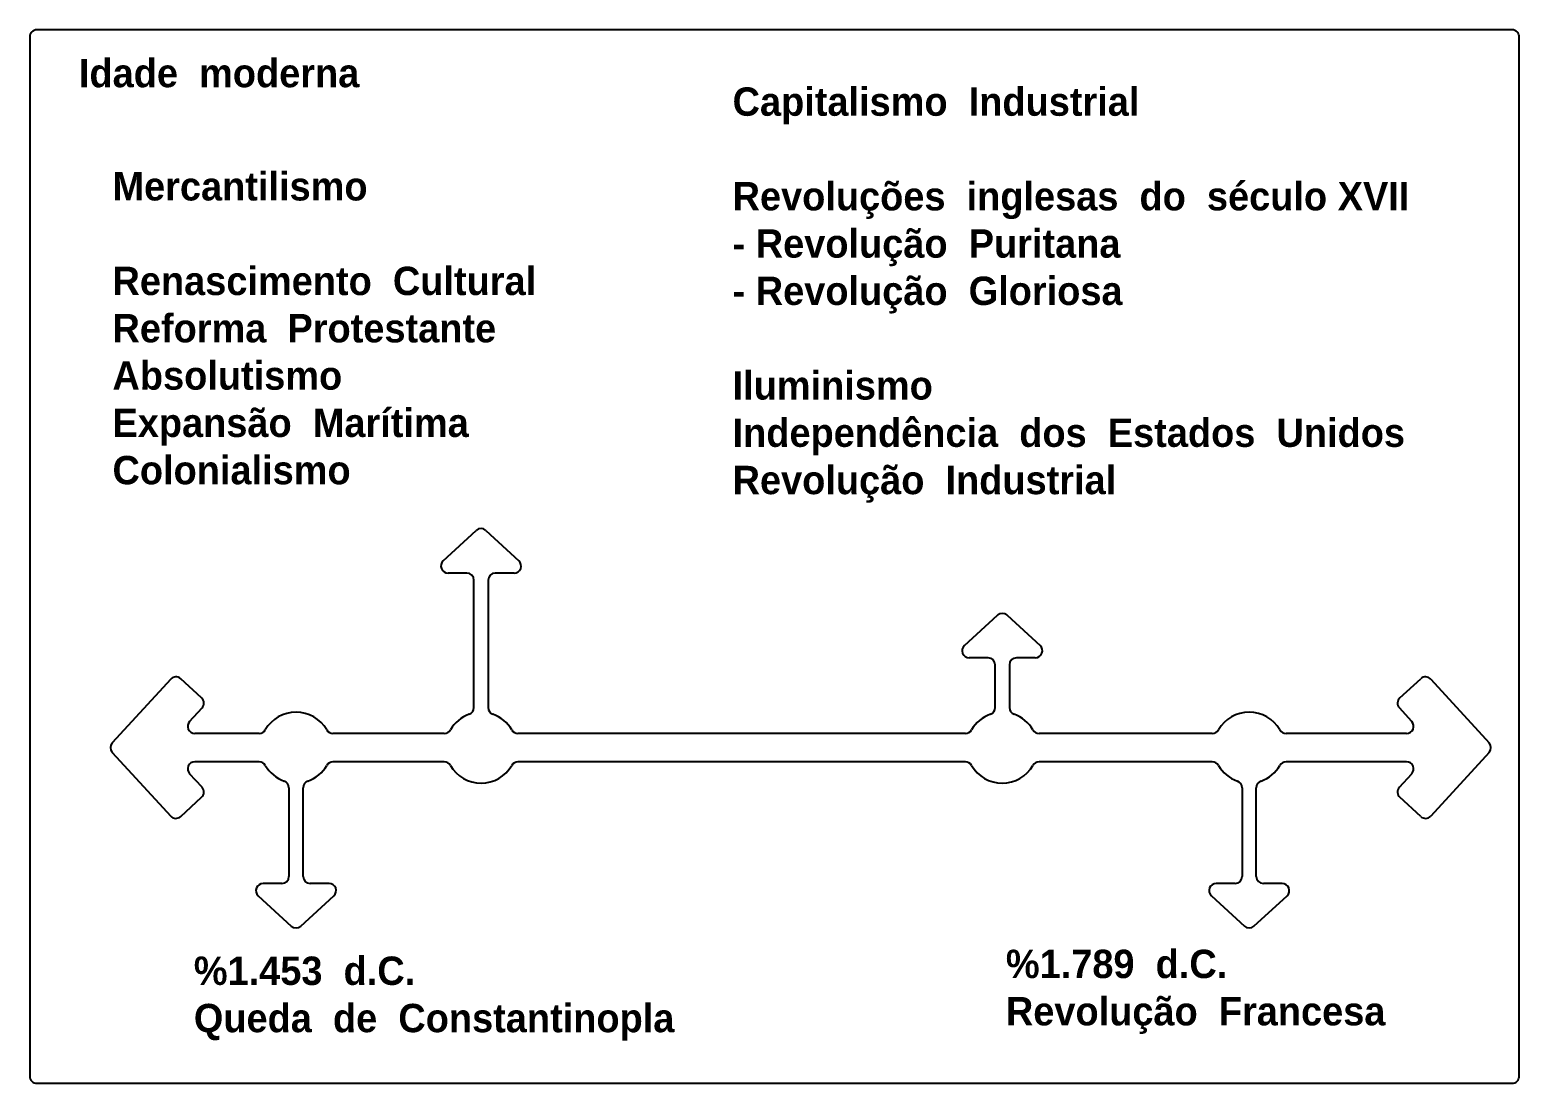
# Model space of a CAD drawing. Header units: millimetres. Extents: x 4903 to 8718, y 642 to 2401.
# Drawn here: x 7620.5 to 8040.5, y 1136.1 to 1433.1 of the extents above; entities that cross this region are included whole.
import ezdxf

# ---------------------------------------------------------------- set-up
doc = ezdxf.new("R2010")
doc.units = ezdxf.units.MM
doc.styles.add('Annotative', font='arial.ttf')
doc.styles.get("Standard").update_dxf_attribs({"font": 'arial.ttf'})

msp = doc.modelspace()

# ---------------------------------------------------------------- linework, layer by layer
for p, q in [((7737.05, 1283.42), (7746.36, 1291.97)), ((7749.07, 1291.97), (7758.38, 1283.42)), ((7743.72, 1279.95), (7738.4, 1279.95)), ((7745.72, 1242.04), (7745.72, 1277.95)), ((7749.72, 1277.95), (7749.72, 1242.04)), ((7757.03, 1279.95), (7751.72, 1279.95)), ((7884.02, 1259.52), (7893.34, 1268.07)), ((7896.04, 1268.07), (7905.36, 1259.52)), ((7890.69, 1256.04), (7885.37, 1256.04)), ((7904.01, 1256.04), (7898.69, 1256.04)), ((7892.69, 1242.04), (7892.69, 1254.04)), ((7896.69, 1254.04), (7896.69, 1242.04)), ((7660.2, 1250.02), (7643.73, 1232.08)), ((7668.92, 1244.74), (7663.03, 1250.15)), ((8006.79, 1244.74), (8012.69, 1250.15)), ((8015.51, 1250.02), (8031.98, 1232.08)), ((7665.53, 1238.08), (7669.04, 1241.91)), ((8010.18, 1238.08), (8006.67, 1241.91)), ((7685.15, 1234.73), (7667, 1234.73)), ((7737.32, 1234.73), (7705.94, 1234.73)), ((7884.3, 1234.73), (7758.11, 1234.73)), ((7953.92, 1234.73), (7905.08, 1234.73)), ((8008.71, 1234.73), (7974.71, 1234.73)), ((7643.73, 1229.38), (7660.2, 1211.44)), ((7685.15, 1226.73), (7667, 1226.73)), ((7737.32, 1226.73), (7705.94, 1226.73)), ((7884.3, 1226.73), (7758.11, 1226.73)), ((7953.92, 1226.73), (7905.08, 1226.73)), ((8008.71, 1226.73), (7974.71, 1226.73)), ((8031.98, 1229.38), (8015.51, 1211.44)), ((7669.04, 1219.55), (7665.53, 1223.38)), ((8006.67, 1219.55), (8010.18, 1223.38)), ((7693.54, 1219.42), (7693.54, 1194.43)), ((7697.54, 1194.43), (7697.54, 1219.42)), ((7962.32, 1219.42), (7962.32, 1194.43)), ((7966.32, 1194.43), (7966.32, 1219.42)), ((7663.03, 1211.31), (7668.92, 1216.72)), ((8012.69, 1211.31), (8006.79, 1216.72)), ((7684.87, 1188.96), (7694.19, 1180.41)), ((7691.54, 1192.43), (7686.23, 1192.43)), ((7696.9, 1180.41), (7706.21, 1188.96)), ((7704.86, 1192.43), (7699.54, 1192.43)), ((7953.65, 1188.96), (7962.96, 1180.41)), ((7960.32, 1192.43), (7955, 1192.43)), ((7965.67, 1180.41), (7974.99, 1188.96)), ((7973.63, 1192.43), (7968.32, 1192.43))]:
    msp.add_line(p, q)
msp.add_lwpolyline([(7620.46, 1431.11), (7620.46, 1138.11, 0.414214), (7622.46, 1136.11), (8038.46, 1136.11, 0.414214), (8040.46, 1138.11), (8040.46, 1431.11, 0.414214), (8038.46, 1433.11), (7622.46, 1433.11, 0.414214)], format="xyb", close=True)
for centre, radius, start, end in [((7747.72, 1290.5), 2, 47.4556, 132.5444), ((7738.4, 1281.95), 2, 132.5444, 270), ((7757.03, 1281.95), 2, 270, 47.4556), ((7743.72, 1277.95), 2, 0, 90), ((7751.72, 1277.95), 2, 90, 180), ((7894.69, 1266.59), 2, 47.4556, 132.5444), ((7885.37, 1258.04), 2, 132.5444, 270), ((7890.69, 1254.04), 2, 0, 90), ((7898.69, 1254.04), 2, 90, 180), ((7904.01, 1258.04), 2, 270, 47.4556), ((7661.67, 1248.67), 2, 47.4556, 137.4556), ((8014.04, 1248.67), 2, 42.5444, 132.5444), ((7667.57, 1243.26), 2, 317.4556, 47.4556), ((8008.14, 1243.26), 2, 132.5444, 222.5444), ((7695.54, 1230.73), 10, 30, 150), ((7747.72, 1230.73), 10, 109.4712, 150), ((7743.72, 1242.04), 2, 289.4712, 0), ((7751.72, 1242.04), 2, 180, 250.5288), ((7747.72, 1230.73), 10, 30, 70.5288), ((7894.69, 1230.73), 10, 109.4712, 150), ((7890.69, 1242.04), 2, 289.4712, 0), ((7898.69, 1242.04), 2, 180, 250.5288), ((7894.69, 1230.73), 10, 30, 70.5288), ((7964.32, 1230.73), 10, 30, 150), ((7667, 1236.73), 2, 137.4556, 270), ((7685.15, 1236.73), 2, 270, 330), ((7705.94, 1236.73), 2, 210, 270), ((7737.32, 1236.73), 2, 270, 330), ((7758.11, 1236.73), 2, 210, 270), ((7884.3, 1236.73), 2, 270, 330), ((7905.08, 1236.73), 2, 210, 270), ((7953.92, 1236.73), 2, 270, 330), ((7974.71, 1236.73), 2, 210, 270), ((8008.71, 1236.73), 2, 270, 42.5444), ((7645.21, 1230.73), 2, 137.4556, 222.5444), ((8030.5, 1230.73), 2, 317.4556, 42.5444), ((7667, 1224.73), 2, 90, 222.5444), ((7685.15, 1224.73), 2, 30, 90), ((7705.94, 1224.73), 2, 90, 150), ((7737.32, 1224.73), 2, 30, 90), ((7758.11, 1224.73), 2, 90, 150), ((7884.3, 1224.73), 2, 30, 90), ((7905.08, 1224.73), 2, 90, 150), ((7953.92, 1224.73), 2, 30, 90), ((7974.71, 1224.73), 2, 90, 150), ((8008.71, 1224.73), 2, 317.4556, 90), ((7695.54, 1230.73), 10, 210, 250.5288), ((7695.54, 1230.73), 10, 289.4712, 330), ((7747.72, 1230.73), 10, 210, 330), ((7894.69, 1230.73), 10, 210, 330), ((7964.32, 1230.73), 10, 210, 250.5288), ((7964.32, 1230.73), 10, 289.4712, 330), ((7667.57, 1218.2), 2, 312.5444, 42.5444), ((7691.54, 1219.42), 2, 0, 70.5288), ((7699.54, 1219.42), 2, 109.4712, 180), ((7960.32, 1219.42), 2, 0, 70.5288), ((7968.32, 1219.42), 2, 109.4712, 180), ((8008.14, 1218.2), 2, 137.4556, 227.4556), ((7661.67, 1212.79), 2, 222.5444, 312.5444), ((8014.04, 1212.79), 2, 227.4556, 317.4556), ((7691.54, 1194.43), 2, 270, 0), ((7699.54, 1194.43), 2, 180, 270), ((7960.32, 1194.43), 2, 270, 0), ((7968.32, 1194.43), 2, 180, 270), ((7686.23, 1190.43), 2, 90, 227.4556), ((7704.86, 1190.43), 2, 312.5444, 90), ((7955, 1190.43), 2, 90, 227.4556), ((7973.63, 1190.43), 2, 312.5444, 90), ((7695.54, 1181.88), 2, 227.4556, 312.5444), ((7964.32, 1181.88), 2, 227.4556, 312.5444)]:
    msp.add_arc(centre, radius, start, end)

# ---------------------------------------------------------------- texts
at = {"insert": (7634.32, 1424.91), "char_height": 8, "attachment_point": 1}
msp.add_mtext_dynamic_manual_height_columns('{\\fBraille Type|b1|i0|c0|p2;Idade  moderna}', width=428.6906, gutter_width=12.5, heights=[0], dxfattribs=at)
at = {"char_height": 8, "attachment_point": 1, "style": 'Annotative'}
for s, width, insert in [('{\\fBraille Type|b1|i0|c0|p2;Capitalismo  Industrial\\P\\PRevoluções  inglesas  do  século XVII\\P- Revolução  Puritana\\P- Revolução  Gloriosa\\P\\PIluminismo\\PIndependência  dos  Estados  Unidos\\PRevolução  Industrial}', 222.2408, (7818.64, 1416.87)), ('{\\fBraille Type|b1|i0|c0|p2;Mercantilismo \\P\\PRenascimento  Cultural\\PReforma  Protestante\\PAbsolutismo\\PExpansão  Marítima\\PColonialismo}', 266.5006, (7643.78, 1392.99)), ('{\\fBraille Type|b1|i0|c0|p2;%1.453  d.C.\\PQueda  de  Constantinopla}', 254.1191, (7666.72, 1171.82)), ('{\\fBraille Type|b1|i0|c0|p2;%1.789  d.C.\\PRevolução  Francesa}', 150.4674, (7895.71, 1173.75))]:
    msp.add_mtext_dynamic_manual_height_columns(s, width=width, gutter_width=125, heights=[0], dxfattribs=dict(at, insert=insert))

doc.saveas('drawing.dxf')
